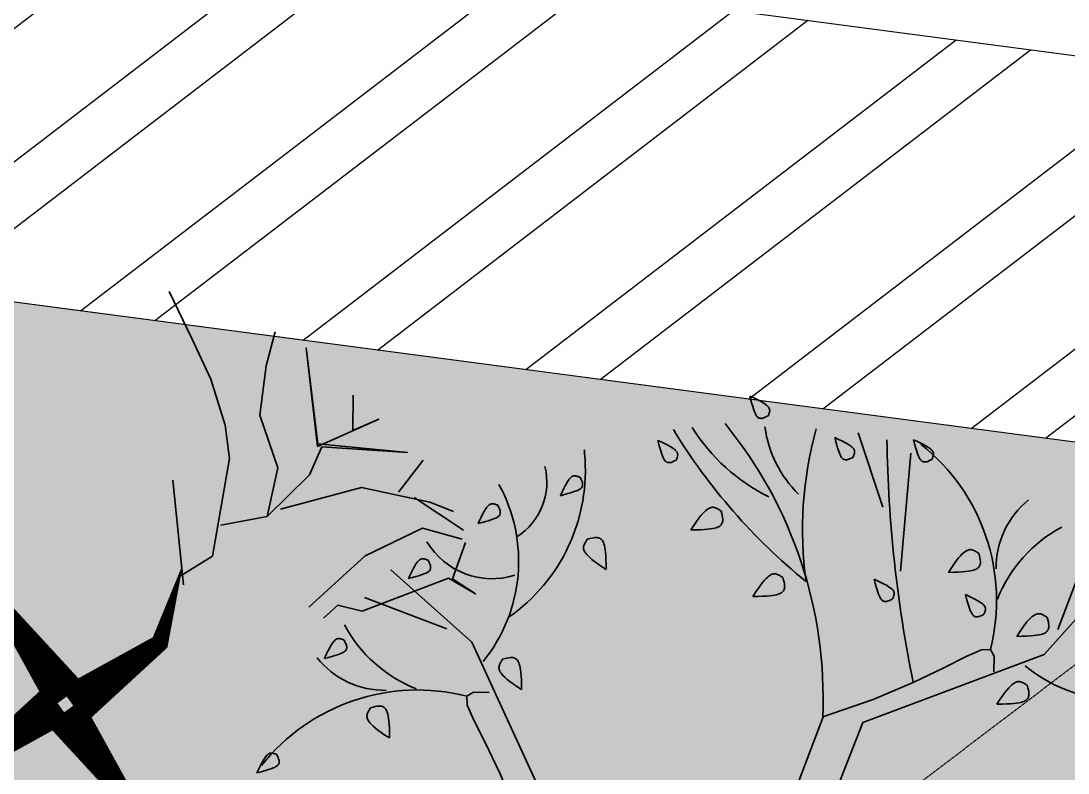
# Model space of a CAD drawing. Header units: millimetres. Extents: x -179928 to 528275, y -469666 to 511935.
# Drawn here: x 43473 to 44101, y 111802 to 112253 of the extents above; entities that cross this region are included whole.
import ezdxf

# ---------------------------------------------------------------- set-up
doc = ezdxf.new("R2010")
doc.units = ezdxf.units.MM
doc.linetypes.add('DASHED', pattern=[0.75, 0.5, -0.25])
for name, color, linetype in [('ad-Elevation 10', 8, 'Continuous'), ('ad-Furniture', 8, 'Continuous'), ('ad-Plinth', 8, 'Continuous'), ('ad-Wall', 240, 'Continuous'), ('ad-Wall hatch', 8, 'Continuous')]:
    doc.layers.add(name, color=color, linetype=linetype)
doc.layers.add('ad-Landscape', color=94, linetype='Continuous', lineweight=35)

# ---------------------------------------------------------------- blocks, each defined once
blk = doc.blocks.new('zw$42B5')
at = {"layer": 'ad-Wall hatch', "transparency": 33554610}
h = blk.add_hatch(dxfattribs=at)
h.set_pattern_fill('ANSI32', color=256, scale=10)
h.set_pattern_definition([(45, (-1040635.14, 674820.02), (-67.351921, 67.351921), []), (45, (-1040590.24, 674820.02), (-67.351921, 67.351921), [])])
h.paths.add_polyline_path([(12120, 13620), (12120, 10220), (11890, 10220), (11890, 13390), (7240, 13390), (7240, 8645), (4245, 8645), (4245, 8875), (4445, 8875), (4445, 9370), (4560, 9370), (4560, 8760), (7010, 8760), (7010, 10500), (6360, 10500), (6360, 10615), (7010, 10615), (7010, 13390), (4560, 13390), (4560, 10615), (5560, 10615), (5560, 10500), (4445, 10500), (4445, 13390), (230, 13390), (230, 8875), (3345, 8875), (3345, 8645), (3060, 8645), (3060, 4745), (3345, 4745), (3345, 4515), (230, 4515), (230, 230), (4995, 230), (4995, 3130), (6060, 3130), (6060, 3015), (5110, 3015), (5110, 230), (8310, 230), (8310, 3015), (6860, 3015), (6860, 3130), (8310, 3130), (8310, 4630), (5110, 4630), (5110, 3930), (4995, 3930), (4995, 4515), (4245, 4515), (4245, 4745), (8540, 4745), (8540, 230), (9240, 230), (9240, 0), (0, 0), (0, 4745), (2830, 4745), (2830, 8645), (0, 8645), (0, 13620)])
at = {"layer": 'ad-Wall'}
for points in [[(4445, 8875), (4445, 9370), (4560, 9370), (4560, 8760), (7010, 8760), (7010, 10500), (6360, 10500), (6360, 10615), (7010, 10615), (7010, 13390), (4560, 13390), (4560, 10615), (5560, 10615), (5560, 10500), (4445, 10500), (4445, 13390), (230, 13390)], [(0, 0), (0, 4745), (2830, 4745), (2830, 8645), (0, 8645), (0, 13620), (12120, 13620)]]:
    blk.add_lwpolyline(points, dxfattribs=at)
blk = doc.blocks.new('A$C279134A6')
at = {"layer": 'ad-Landscape', "linetype": 'Continuous'}
for p, q in [((333.14, 760.24), (359.9, 815.03)), ((313.08, 712.49), (317.12, 804.75)), ((185.45, 683.31), (169.64, 750.19)), ((637.12, 613.59), (707.23, 661.45)), ((657.8, 621.49), (724.68, 637.3)), ((542.66, 463.81), (637.12, 613.59))]:
    blk.add_line(p, q, dxfattribs=at)
for points in [[(431.16, 819.12), (431.03, 819.65), (430.9, 820.18), (430.78, 820.7), (430.69, 821.21), (430.61, 821.7), (430.56, 822.19), (430.53, 822.67), (430.54, 823.13), (430.59, 823.58), (430.68, 824.02), (430.83, 824.46), (431.06, 824.89), (431.36, 825.33), (431.77, 825.78), (432.28, 826.24), (432.91, 826.71), (433.68, 827.21), (434.64, 827.74), (435.84, 828.33), (437.34, 828.97), (439.19, 829.69), (441.45, 830.5), (444.18, 831.41), (447.42, 832.44)], [(431.16, 819.12), (432.34, 818.3), (433.34, 817.65), (434.21, 817.15), (434.94, 816.8), (435.58, 816.56), (436.14, 816.41), (436.64, 816.34), (437.11, 816.33), (437.56, 816.36), (438, 816.44), (438.44, 816.58), (438.88, 816.78), (439.33, 817.08), (439.79, 817.46), (440.27, 817.96), (440.77, 818.57), (441.3, 819.33), (441.87, 820.26), (442.51, 821.42), (443.23, 822.87), (444.07, 824.64), (445.03, 826.8), (446.14, 829.38), (447.42, 832.44)], [(300.11, 802.13), (299.97, 802.67), (299.85, 803.19), (299.73, 803.71), (299.63, 804.22), (299.56, 804.72), (299.51, 805.2), (299.48, 805.68), (299.49, 806.14), (299.53, 806.59), (299.63, 807.03), (299.78, 807.47), (300, 807.9), (300.31, 808.34), (300.72, 808.79), (301.23, 809.25), (301.86, 809.72), (302.63, 810.22), (303.59, 810.76), (304.79, 811.34), (306.29, 811.98), (308.14, 812.7), (310.4, 813.51), (313.12, 814.42), (316.37, 815.45)], [(300.11, 802.13), (301.29, 801.31), (302.29, 800.66), (303.15, 800.16), (303.89, 799.81), (304.53, 799.57), (305.09, 799.42), (305.59, 799.36), (306.05, 799.34), (306.5, 799.37), (306.95, 799.45), (307.39, 799.59), (307.83, 799.8), (308.28, 800.09), (308.74, 800.48), (309.22, 800.97), (309.72, 801.59), (310.24, 802.34), (310.82, 803.27), (311.45, 804.43), (312.18, 805.88), (313.01, 807.65), (313.98, 809.81), (315.09, 812.39), (316.37, 815.45)], [(361.29, 795.78), (361.16, 796.32), (361.03, 796.84), (360.91, 797.36), (360.82, 797.87), (360.74, 798.37), (360.69, 798.85), (360.66, 799.33), (360.67, 799.79), (360.72, 800.24), (360.81, 800.68), (360.96, 801.12), (361.19, 801.55), (361.49, 801.99), (361.9, 802.44), (362.41, 802.9), (363.04, 803.37), (363.81, 803.87), (364.77, 804.41), (365.97, 804.99), (367.47, 805.63), (369.32, 806.35), (371.58, 807.16), (374.31, 808.07), (377.55, 809.1)], [(361.29, 795.78), (362.47, 794.96), (363.47, 794.31), (364.33, 793.81), (365.07, 793.46), (365.71, 793.22), (366.27, 793.07), (366.77, 793.01), (367.24, 792.99), (367.69, 793.02), (368.13, 793.1), (368.57, 793.24), (369.01, 793.45), (369.46, 793.74), (369.92, 794.13), (370.4, 794.62), (370.9, 795.24), (371.43, 795.99), (372, 796.92), (372.64, 798.08), (373.36, 799.53), (374.2, 801.3), (375.16, 803.46), (376.27, 806.04), (377.55, 809.1)], [(497.76, 775.48), (497.62, 776.02), (497.49, 776.54), (497.38, 777.06), (497.28, 777.57), (497.21, 778.07), (497.15, 778.55), (497.13, 779.03), (497.14, 779.49), (497.18, 779.94), (497.28, 780.38), (497.43, 780.82), (497.65, 781.25), (497.96, 781.69), (498.36, 782.14), (498.88, 782.6), (499.51, 783.07), (500.28, 783.57), (501.24, 784.11), (502.44, 784.69), (503.94, 785.33), (505.79, 786.05), (508.05, 786.86), (510.77, 787.78), (514.02, 788.81)], [(497.76, 775.48), (498.94, 774.66), (499.94, 774.01), (500.8, 773.52), (501.54, 773.16), (502.18, 772.92), (502.74, 772.77), (503.24, 772.71), (503.7, 772.69), (504.15, 772.72), (504.6, 772.8), (505.04, 772.94), (505.48, 773.15), (505.93, 773.44), (506.39, 773.83), (506.87, 774.32), (507.37, 774.94), (507.89, 775.69), (508.47, 776.62), (509.1, 777.79), (509.83, 779.23), (510.66, 781), (511.63, 783.16), (512.74, 785.74), (514.02, 788.81)], [(570.36, 752.3), (569.53, 751.12), (568.88, 750.11), (568.39, 749.25), (568.03, 748.52), (567.79, 747.88), (567.65, 747.32), (567.58, 746.82), (567.57, 746.35), (567.6, 745.9), (567.68, 745.46), (567.81, 745.02), (568.02, 744.57), (568.31, 744.13), (568.7, 743.66), (569.2, 743.19), (569.81, 742.69), (570.56, 742.16), (571.5, 741.59), (572.66, 740.95), (574.1, 740.23), (575.88, 739.39), (578.03, 738.43), (580.62, 737.32), (583.68, 736.04)], [(570.36, 752.3), (570.89, 752.43), (571.42, 752.56), (571.94, 752.68), (572.44, 752.77), (572.94, 752.85), (573.43, 752.9), (573.9, 752.93), (574.37, 752.92), (574.82, 752.87), (575.26, 752.78), (575.69, 752.63), (576.13, 752.4), (576.57, 752.1), (577.01, 751.69), (577.47, 751.18), (577.95, 750.55), (578.45, 749.78), (578.98, 748.82), (579.56, 747.62), (580.21, 746.12), (580.93, 744.27), (581.74, 742.01), (582.65, 739.28), (583.68, 736.04)], [(254.35, 734.17), (255.04, 734.52), (255.73, 734.84), (256.41, 735.15), (257.08, 735.43), (257.75, 735.67), (258.4, 735.88), (259.05, 736.05), (259.69, 736.17), (260.32, 736.24), (260.96, 736.24), (261.6, 736.15), (262.26, 735.97), (262.95, 735.67), (263.68, 735.24), (264.46, 734.67), (265.3, 733.94), (266.2, 733.02), (267.19, 731.86), (268.28, 730.41), (269.48, 728.59), (270.81, 726.34), (272.3, 723.61), (273.95, 720.32), (275.78, 716.42)], [(457.88, 740.61), (457.08, 738.75), (456.48, 737.18), (456.04, 735.86), (455.76, 734.74), (455.61, 733.79), (455.58, 732.98), (455.62, 732.28), (455.74, 731.63), (455.91, 731.02), (456.14, 730.43), (456.46, 729.86), (456.87, 729.31), (457.4, 728.77), (458.07, 728.25), (458.89, 727.74), (459.88, 727.23), (461.06, 726.72), (462.48, 726.21), (464.21, 725.69), (466.3, 725.16), (468.79, 724.62), (471.75, 724.06), (475.24, 723.47), (479.31, 722.85)], [(457.88, 740.61), (458.58, 740.95), (459.27, 741.28), (459.94, 741.58), (460.62, 741.86), (461.28, 742.11), (461.94, 742.32), (462.58, 742.49), (463.22, 742.61), (463.86, 742.68), (464.49, 742.67), (465.13, 742.59), (465.8, 742.4), (466.49, 742.11), (467.22, 741.68), (468, 741.11), (468.83, 740.37), (469.74, 739.46), (470.72, 738.3), (471.81, 736.84), (473.01, 735.02), (474.35, 732.78), (475.83, 730.04), (477.48, 726.75), (479.31, 722.85)], [(326.61, 591.55), (193.35, 662.62), (145.49, 732.73)], [(254.35, 734.17), (253.55, 732.32), (252.94, 730.75), (252.51, 729.42), (252.23, 728.3), (252.08, 727.36), (252.04, 726.55), (252.09, 725.84), (252.21, 725.19), (252.38, 724.58), (252.61, 723.99), (252.92, 723.43), (253.34, 722.88), (253.87, 722.34), (254.53, 721.82), (255.35, 721.3), (256.34, 720.79), (257.52, 720.28), (258.95, 719.77), (260.68, 719.26), (262.76, 718.73), (265.26, 718.19), (268.22, 717.62), (271.71, 717.03), (275.78, 716.42)], [(631.15, 722.27), (630.32, 721.09), (629.67, 720.08), (629.18, 719.22), (628.82, 718.49), (628.58, 717.85), (628.44, 717.29), (628.37, 716.79), (628.36, 716.32), (628.39, 715.87), (628.46, 715.43), (628.6, 714.99), (628.81, 714.54), (629.1, 714.1), (629.49, 713.63), (629.98, 713.16), (630.6, 712.66), (631.35, 712.13), (632.28, 711.56), (633.45, 710.92), (634.89, 710.2), (636.67, 709.36), (638.82, 708.4), (641.4, 707.29), (644.47, 706.01)], [(631.15, 722.27), (631.68, 722.4), (632.2, 722.53), (632.72, 722.65), (633.23, 722.74), (633.73, 722.82), (634.22, 722.87), (634.69, 722.9), (635.15, 722.89), (635.6, 722.84), (636.04, 722.75), (636.48, 722.6), (636.92, 722.37), (637.35, 722.07), (637.8, 721.66), (638.26, 721.15), (638.74, 720.52), (639.24, 719.75), (639.77, 718.79), (640.35, 717.59), (640.99, 716.09), (641.71, 714.24), (642.52, 711.98), (643.44, 709.25), (644.47, 706.01)], [(316.25, 690.18), (316.11, 690.71), (315.98, 691.24), (315.87, 691.75), (315.77, 692.26), (315.69, 692.76), (315.64, 693.25), (315.62, 693.72), (315.63, 694.19), (315.67, 694.64), (315.76, 695.08), (315.92, 695.51), (316.14, 695.95), (316.45, 696.39), (316.85, 696.83), (317.36, 697.29), (317.99, 697.77), (318.77, 698.27), (319.72, 698.8), (320.92, 699.38), (322.42, 700.03), (324.28, 700.75), (326.54, 701.56), (329.26, 702.47), (332.5, 703.5)], [(316.25, 690.18), (317.42, 689.35), (318.43, 688.7), (319.29, 688.21), (320.03, 687.85), (320.66, 687.61), (321.22, 687.47), (321.72, 687.4), (322.19, 687.39), (322.64, 687.42), (323.09, 687.49), (323.53, 687.63), (323.97, 687.84), (324.42, 688.13), (324.88, 688.52), (325.36, 689.02), (325.85, 689.63), (326.38, 690.38), (326.95, 691.31), (327.59, 692.48), (328.32, 693.92), (329.15, 695.7), (330.11, 697.85), (331.22, 700.44), (332.5, 703.5)], [(558.44, 705.13), (556.59, 705.93), (555.02, 706.53), (553.69, 706.97), (552.57, 707.25), (551.63, 707.4), (550.82, 707.44), (550.11, 707.39), (549.46, 707.27), (548.85, 707.1), (548.26, 706.87), (547.69, 706.55), (547.14, 706.14), (546.61, 705.61), (546.08, 704.94), (545.57, 704.12), (545.06, 703.14), (544.55, 701.95), (544.04, 700.53), (543.52, 698.8), (543, 696.72), (542.45, 694.22), (541.89, 691.26), (541.3, 687.77), (540.68, 683.7)], [(558.44, 705.13), (558.78, 704.43), (559.11, 703.75), (559.41, 703.07), (559.69, 702.39), (559.94, 701.73), (560.15, 701.07), (560.32, 700.43), (560.44, 699.79), (560.51, 699.15), (560.51, 698.52), (560.42, 697.88), (560.24, 697.21), (559.94, 696.52), (559.51, 695.79), (558.94, 695.01), (558.2, 694.18), (557.29, 693.27), (556.13, 692.29), (554.68, 691.2), (552.86, 690), (550.61, 688.66), (547.87, 687.18), (544.59, 685.53), (540.68, 683.7)], [(244.05, 687.63), (243.91, 688.16), (243.78, 688.68), (243.67, 689.2), (243.57, 689.71), (243.49, 690.21), (243.44, 690.7), (243.42, 691.17), (243.43, 691.63), (243.47, 692.08), (243.56, 692.52), (243.72, 692.96), (243.94, 693.4), (244.25, 693.83), (244.65, 694.28), (245.16, 694.74), (245.79, 695.22), (246.56, 695.72), (247.52, 696.25), (248.72, 696.83), (250.22, 697.48), (252.07, 698.2), (254.33, 699), (257.06, 699.92), (260.3, 700.95)], [(244.05, 687.63), (245.22, 686.8), (246.23, 686.15), (247.09, 685.66), (247.83, 685.3), (248.46, 685.06), (249.02, 684.92), (249.52, 684.85), (249.99, 684.84), (250.44, 684.87), (250.88, 684.94), (251.32, 685.08), (251.77, 685.29), (252.22, 685.58), (252.68, 685.97), (253.15, 686.46), (253.65, 687.08), (254.18, 687.83), (254.75, 688.76), (255.39, 689.93), (256.12, 691.37), (256.95, 693.15), (257.91, 695.3), (259.02, 697.88), (260.3, 700.95)], [(403.22, 695.44), (402.42, 693.59), (401.81, 692.02), (401.38, 690.69), (401.1, 689.57), (400.95, 688.63), (400.91, 687.82), (400.96, 687.11), (401.08, 686.46), (401.25, 685.85), (401.48, 685.26), (401.8, 684.69), (402.21, 684.14), (402.74, 683.61), (403.41, 683.09), (404.23, 682.57), (405.21, 682.06), (406.4, 681.55), (407.82, 681.04), (409.55, 680.53), (411.63, 680), (414.13, 679.45), (417.09, 678.89), (420.58, 678.3), (424.65, 677.69)], [(403.22, 695.44), (403.92, 695.78), (404.6, 696.11), (405.28, 696.42), (405.95, 696.7), (406.62, 696.94), (407.27, 697.15), (407.92, 697.32), (408.56, 697.44), (409.19, 697.51), (409.83, 697.51), (410.47, 697.42), (411.13, 697.24), (411.83, 696.94), (412.56, 696.51), (413.34, 695.94), (414.17, 695.21), (415.08, 694.29), (416.06, 693.13), (417.15, 691.68), (418.35, 689.86), (419.69, 687.61), (421.17, 684.87), (422.82, 681.59), (424.65, 677.69)], [(194.9, 691.63), (194.1, 689.78), (193.49, 688.2), (193.06, 686.88), (192.78, 685.76), (192.63, 684.82), (192.59, 684.01), (192.64, 683.3), (192.76, 682.65), (192.93, 682.04), (193.16, 681.45), (193.47, 680.88), (193.89, 680.33), (194.42, 679.8), (195.08, 679.27), (195.9, 678.76), (196.89, 678.25), (198.07, 677.74), (199.5, 677.23), (201.23, 676.71), (203.31, 676.18), (205.81, 675.64), (208.77, 675.08), (212.26, 674.49), (216.33, 673.87)], [(194.9, 691.63), (195.59, 691.97), (196.28, 692.3), (196.96, 692.6), (197.63, 692.88), (198.3, 693.13), (198.95, 693.34), (199.6, 693.51), (200.24, 693.63), (200.87, 693.7), (201.51, 693.69), (202.15, 693.61), (202.81, 693.43), (203.5, 693.13), (204.24, 692.7), (205.01, 692.13), (205.85, 691.39), (206.75, 690.48), (207.74, 689.32), (208.83, 687.86), (210.03, 686.04), (211.36, 683.8), (212.85, 681.06), (214.5, 677.77), (216.33, 673.87)], [(679.4, 672.59), (678.57, 671.41), (677.92, 670.41), (677.43, 669.54), (677.07, 668.81), (676.83, 668.17), (676.69, 667.61), (676.62, 667.11), (676.61, 666.64), (676.64, 666.19), (676.72, 665.75), (676.85, 665.31), (677.06, 664.87), (677.35, 664.42), (677.74, 663.96), (678.24, 663.48), (678.85, 662.98), (679.6, 662.45), (680.54, 661.88), (681.7, 661.24), (683.14, 660.52), (684.92, 659.68), (687.07, 658.72), (689.66, 657.61), (692.72, 656.33)], [(679.4, 672.59), (679.93, 672.72), (680.46, 672.85), (680.97, 672.97), (681.48, 673.06), (681.98, 673.14), (682.47, 673.19), (682.94, 673.22), (683.41, 673.21), (683.86, 673.16), (684.3, 673.07), (684.73, 672.92), (685.17, 672.69), (685.61, 672.39), (686.05, 671.98), (686.51, 671.47), (686.99, 670.84), (687.49, 670.07), (688.02, 669.11), (688.6, 667.91), (689.25, 666.41), (689.97, 664.56), (690.78, 662.3), (691.69, 659.57), (692.72, 656.33)], [(358.2, 591.72), (320.98, 610.4), (291.74, 627.48), (269.52, 642.02), (253.38, 653.1), (242.35, 659.78), (235.49, 661.13), (231.84, 656.23), (230.45, 644.14)], [(203.37, 637.08), (202.56, 635.22), (201.96, 633.65), (201.52, 632.33), (201.24, 631.21), (201.09, 630.26), (201.06, 629.45), (201.11, 628.74), (201.22, 628.1), (201.39, 627.49), (201.62, 626.9), (201.94, 626.33), (202.35, 625.78), (202.88, 625.24), (203.55, 624.72), (204.37, 624.21), (205.36, 623.7), (206.54, 623.19), (207.97, 622.68), (209.69, 622.16), (211.78, 621.63), (214.27, 621.09), (217.24, 620.53), (220.72, 619.94), (224.79, 619.32)], [(203.37, 637.08), (204.06, 637.42), (204.75, 637.75), (205.43, 638.05), (206.1, 638.33), (206.76, 638.58), (207.42, 638.79), (208.07, 638.96), (208.7, 639.08), (209.34, 639.14), (209.97, 639.14), (210.61, 639.06), (211.28, 638.87), (211.97, 638.58), (212.7, 638.15), (213.48, 637.57), (214.31, 636.84), (215.22, 635.92), (216.21, 634.77), (217.29, 633.31), (218.49, 631.49), (219.83, 629.25), (221.31, 626.51), (222.96, 623.22), (224.79, 619.32)], [(611.57, 603.57), (609.72, 604.37), (608.15, 604.98), (606.82, 605.41), (605.7, 605.69), (604.76, 605.84), (603.95, 605.88), (603.24, 605.83), (602.59, 605.72), (601.98, 605.55), (601.39, 605.31), (600.82, 605), (600.27, 604.58), (599.74, 604.05), (599.22, 603.39), (598.7, 602.57), (598.19, 601.58), (597.68, 600.4), (597.17, 598.97), (596.66, 597.25), (596.13, 595.16), (595.58, 592.67), (595.02, 589.7), (594.43, 586.21), (593.82, 582.15)], [(611.57, 603.57), (611.91, 602.88), (612.24, 602.19), (612.55, 601.51), (612.83, 600.84), (613.07, 600.18), (613.28, 599.52), (613.45, 598.87), (613.57, 598.23), (613.64, 597.6), (613.64, 596.97), (613.55, 596.32), (613.37, 595.66), (613.07, 594.97), (612.64, 594.24), (612.07, 593.46), (611.34, 592.62), (610.42, 591.72), (609.26, 590.73), (607.81, 589.65), (605.99, 588.44), (603.74, 587.11), (601, 585.62), (597.72, 583.98), (593.82, 582.15)], [(736.1, 602.26), (735.27, 601.09), (734.62, 600.08), (734.13, 599.22), (733.77, 598.48), (733.53, 597.85), (733.39, 597.29), (733.32, 596.79), (733.31, 596.32), (733.33, 595.87), (733.41, 595.43), (733.55, 594.98), (733.76, 594.54), (734.05, 594.09), (734.44, 593.63), (734.93, 593.15), (735.55, 592.66), (736.3, 592.13), (737.23, 591.56), (738.4, 590.92), (739.84, 590.19), (741.61, 589.36), (743.77, 588.4), (746.35, 587.29), (749.42, 586.01)], [(736.1, 602.26), (736.63, 602.4), (737.15, 602.53), (737.67, 602.64), (738.18, 602.74), (738.68, 602.82), (739.16, 602.87), (739.64, 602.89), (740.1, 602.88), (740.55, 602.84), (740.99, 602.75), (741.43, 602.59), (741.86, 602.37), (742.3, 602.06), (742.75, 601.66), (743.21, 601.15), (743.69, 600.52), (744.18, 599.75), (744.72, 598.79), (745.3, 597.59), (745.94, 596.09), (746.66, 594.24), (747.47, 591.98), (748.39, 589.25), (749.42, 586.01)], [(356.89, 469.03), (326.61, 591.55)], [(382.56, 486.75), (357.78, 591.94)], [(566.22, 448.74), (584.9, 485.96), (601.98, 515.2), (616.52, 537.42), (627.59, 553.56), (634.27, 564.59), (635.63, 571.45), (630.72, 575.1), (618.63, 576.49)], [(708.67, 552.59), (706.81, 553.39), (705.24, 554), (703.92, 554.43), (702.8, 554.71), (701.85, 554.86), (701.04, 554.9), (700.34, 554.85), (699.69, 554.73), (699.08, 554.56), (698.49, 554.33), (697.92, 554.01), (697.37, 553.6), (696.83, 553.07), (696.31, 552.4), (695.8, 551.59), (695.29, 550.6), (694.78, 549.41), (694.27, 547.99), (693.75, 546.26), (693.22, 544.18), (692.68, 541.68), (692.12, 538.72), (691.53, 535.23), (690.91, 531.16)], [(708.67, 552.59), (709.01, 551.89), (709.34, 551.21), (709.64, 550.53), (709.92, 549.86), (710.17, 549.19), (710.38, 548.54), (710.55, 547.89), (710.67, 547.25), (710.74, 546.62), (710.73, 545.98), (710.65, 545.34), (710.46, 544.68), (710.17, 543.98), (709.74, 543.25), (709.17, 542.47), (708.43, 541.64), (707.51, 540.73), (706.36, 539.75), (704.9, 538.66), (703.08, 537.46), (700.84, 536.12), (698.1, 534.64), (694.81, 532.99), (690.91, 531.16)], [(776.63, 506.83), (775.8, 505.65), (775.15, 504.65), (774.66, 503.78), (774.3, 503.05), (774.06, 502.41), (773.92, 501.85), (773.85, 501.35), (773.84, 500.88), (773.87, 500.43), (773.94, 499.99), (774.08, 499.55), (774.29, 499.11), (774.58, 498.66), (774.97, 498.2), (775.47, 497.72), (776.08, 497.22), (776.83, 496.69), (777.76, 496.12), (778.93, 495.48), (780.37, 494.76), (782.15, 493.92), (784.3, 492.96), (786.89, 491.85), (789.95, 490.57)], [(776.63, 506.83), (777.16, 506.96), (777.69, 507.09), (778.2, 507.21), (778.71, 507.3), (779.21, 507.38), (779.7, 507.43), (780.17, 507.46), (780.64, 507.45), (781.09, 507.4), (781.53, 507.31), (781.96, 507.16), (782.4, 506.93), (782.84, 506.63), (783.28, 506.22), (783.74, 505.71), (784.22, 505.08), (784.72, 504.31), (785.25, 503.35), (785.83, 502.15), (786.48, 500.65), (787.2, 498.8), (788.01, 496.54), (788.92, 493.81), (789.95, 490.57)]]:
    blk.add_lwpolyline(points, dxfattribs=at)
for centre, radius, start, end in [((389.86, 679.23), 155.43, 120.80412, 186.68563), ((-673.29, 960.82), 1020.98, 340.94432, 351.65172), ((695.56, 561.69), 338.69, 133.19447, 174.91323), ((99.95, 772.98), 295.58, 344.65268, 7.94044), ((346.5, 833.1), 89.05, 306.61054, 345.04548), ((374.9, 895.99), 147.38, 288.81653, 320.50333), ((141.27, 1090.56), 464.83, 301.6227, 321.10353), ((172.14, 733.76), 67.87, 351.75756, 43.68018), ((705.58, 739.92), 139.86, 167.08107, 227.74147), ((418.22, 805.84), 154.97, 347.08107, 348.0944), ((128.18, 673.55), 110.38, 14.28758, 54.1159), ((645.48, 738.56), 50.42, 158.55305, 230.17001), ((732.49, 664.75), 124.35, 143.68534, 211.3784), ((635.68, 723.57), 59.23, 245.04444, 321.65457), ((142.19, 757.99), 124.35, 233.68534, 301.3784), ((648.05, 678.76), 110.38, 284.28758, 324.1159), ((708.25, 634.8), 67.87, 261.75756, 313.68018), ((653.72, 417.08), 155.43, 30.80412, 96.68563)]:
    blk.add_arc(centre, radius, start, end, dxfattribs=at)
blk = doc.blocks.new('A$C06C421F0')
at = {"layer": 'ad-Landscape'}
for points in [[(359.91, 366.46, 35.98, 14.39, 0), (421.22, 431.54, 14.39, 0.72, 0), (487.37, 441.94, 0, 0, 0), (448, 441.94, 0, 0, 0), (472.53, 524.19, 0, 0, 0), (467.69, 541.37, 0, 0, 0), (379.6, 599.67, 0, 0, 0), (404.12, 579.33, 0, 0, 0), (359.91, 575.71, 0, 0, 0), (404.12, 579.33, 0, 0, 0), (467.69, 541.37, 0, 0, 0), (433.48, 648.03, 0, 0, 0), (482.53, 692.32, 0, 0, 0), (430.9, 648.03, 0, 0, 0), (418.64, 692.32, 0, 0, 0), (426.06, 713.11, 0, 0, 0), (413.8, 692.32, 0, 0, 0), (372.17, 716.27, 0, 0, 0), (413.8, 692.32, 0, 0, 0), (323.13, 719.89, 0, 0, 0)], [(353.42, 359.91, 35.98, 14.39, 0), (288.34, 421.22, 14.39, 0.72, 0), (277.95, 487.37, 0, 0, 0), (277.95, 448, 0, 0, 0), (195.69, 472.53, 0, 0, 0), (178.52, 467.69, 0, 0, 0), (120.22, 379.6, 0, 0, 0), (140.56, 404.12, 0, 0, 0), (144.17, 359.91, 0, 0, 0), (140.56, 404.12, 0, 0, 0), (178.52, 467.69, 0, 0, 0), (71.86, 433.48, 0, 0, 0), (27.57, 482.53, 0, 0, 0), (71.86, 430.9, 0, 0, 0), (27.57, 418.64, 0, 0, 0), (6.78, 426.06, 0, 0, 0), (27.57, 413.8, 0, 0, 0), (3.62, 372.17, 0, 0, 0), (27.57, 413.8, 0, 0, 0), (0, 323.13, 0, 0, 0)], [(366.46, 359.97, 35.98, 14.39, 0), (431.54, 298.66, 14.39, 0.72, 0), (441.94, 232.52, 0, 0, 0), (441.94, 271.88, 0, 0, 0), (524.19, 247.36, 0, 0, 0), (541.37, 252.2, 0, 0, 0), (599.67, 340.29, 0, 0, 0), (579.33, 315.77, 0, 0, 0), (575.71, 359.97, 0, 0, 0), (579.33, 315.77, 0, 0, 0), (541.37, 252.2, 0, 0, 0), (648.03, 286.4, 0, 0, 0), (692.32, 237.36, 0, 0, 0), (648.03, 288.98, 0, 0, 0), (692.32, 301.25, 0, 0, 0), (713.11, 293.82, 0, 0, 0), (692.32, 306.09, 0, 0, 0), (716.27, 347.71, 0, 0, 0), (692.32, 306.09, 0, 0, 0), (719.89, 396.76, 0, 0, 0)], [(359.97, 353.42, 35.98, 14.39, 0), (298.66, 288.34, 14.39, 0.72, 0), (232.52, 277.95, 0, 0, 0), (271.88, 277.95, 0, 0, 0), (247.36, 195.69, 0, 0, 0), (252.2, 178.52, 0, 0, 0), (340.29, 120.22, 0, 0, 0), (315.77, 140.56, 0, 0, 0), (359.97, 144.17, 0, 0, 0), (315.77, 140.56, 0, 0, 0), (252.2, 178.52, 0, 0, 0), (286.4, 71.86, 0, 0, 0), (237.36, 27.57, 0, 0, 0), (288.98, 71.86, 0, 0, 0), (301.25, 27.57, 0, 0, 0), (293.82, 6.78, 0, 0, 0), (306.09, 27.57, 0, 0, 0), (347.71, 3.62, 0, 0, 0), (306.09, 27.57, 0, 0, 0), (396.76, 0, 0, 0, 0)]]:
    blk.add_lwpolyline(points, format="xyseb", dxfattribs=at)
for points in [[(277.95, 479.95), (253.99, 499.63), (250.38, 582.88), (257.61, 609.99), (274.78, 646.77), (295.12, 678.39), (319.07, 715.18)], [(250.38, 526.41), (212.87, 538.67), (209.25, 580.3), (230.04, 622.25), (230.04, 663.87), (226.43, 693.24)], [(460.26, 565.32), (472.53, 575.71), (470.27, 596.5), (507.05, 664.75), (497.05, 689.15), (507.05, 668.36), (538.67, 675.14)], [(212.87, 538.67), (182.13, 578.04), (174.9, 602.56), (103.04, 607.4), (178.52, 604.82), (198.86, 683.23), (178.52, 602.56), (130.61, 631.93), (150.95, 619.67), (154.57, 649.03)], [(467.69, 551.76), (516.73, 592.89), (546.1, 637.63), (541.26, 671.98)], [(570.62, 627.24), (548.68, 671.98)], [(546.1, 517.41), (573.2, 582.49), (568.36, 640.79), (563.2, 661.58)], [(573.2, 613.68), (602.56, 630.85)], [(538.67, 507.02), (578.04, 537.75), (602.56, 544.98), (607.4, 616.84), (604.82, 541.37), (683.23, 521.03), (602.56, 541.37), (631.93, 589.27), (619.67, 568.94), (649.03, 565.32)], [(106.21, 573.2), (89.03, 602.56)], [(202.47, 546.1), (137.39, 573.2), (79.09, 568.36), (58.3, 563.2)], [(92.65, 570.62), (47.91, 548.68)], [(274.78, 472.53), (295.12, 558.36)], [(168.12, 467.69), (127, 516.73), (82.25, 546.1), (47.91, 541.26)], [(154.57, 460.26), (144.17, 472.53), (123.38, 470.27), (55.14, 507.05), (30.73, 497.05), (51.52, 507.05), (44.74, 538.67)], [(526.41, 469.51), (538.67, 507.02), (580.3, 510.63), (622.25, 489.84), (663.87, 489.84), (693.24, 493.46)], [(479.95, 441.94), (499.63, 465.89), (582.88, 469.51), (609.99, 462.28), (646.77, 445.1), (678.39, 424.76), (715.18, 400.81)], [(472.53, 445.1), (558.36, 424.76)], [(239.94, 277.95), (220.25, 253.99), (137, 250.38), (109.9, 257.61), (73.11, 274.78), (41.49, 295.12), (4.71, 319.07)], [(247.36, 274.78), (161.53, 295.12)], [(565.32, 259.62), (575.71, 247.36), (596.5, 249.62), (664.75, 212.83), (689.15, 222.84), (668.36, 212.83), (675.14, 181.21)], [(193.47, 250.38), (181.21, 212.87), (139.59, 209.25), (97.64, 230.04), (56.01, 230.04), (26.65, 226.43)], [(445.1, 247.36), (424.76, 161.53)], [(551.76, 252.2), (592.89, 203.15), (637.63, 173.79), (671.98, 178.63)], [(441.94, 239.94), (465.89, 220.25), (469.51, 137), (462.28, 109.9), (445.1, 73.12), (424.76, 41.49), (400.81, 4.71)], [(181.21, 212.87), (141.84, 182.13), (117.32, 174.9), (112.48, 103.04), (115.06, 178.52), (36.65, 198.86), (117.32, 178.52), (87.96, 130.61), (100.22, 150.95), (70.86, 154.57)], [(173.79, 202.47), (146.68, 137.39), (151.52, 79.09), (156.69, 58.3)], [(469.51, 193.47), (507.02, 181.21), (510.63, 139.59), (489.84, 97.64), (489.84, 56.01), (493.46, 26.65)], [(507.02, 181.21), (537.75, 141.84), (544.98, 117.32), (616.84, 112.48), (541.37, 115.06), (521.03, 36.65), (541.37, 117.32), (589.27, 87.96), (568.93, 100.22), (565.32, 70.86)], [(252.2, 168.12), (203.15, 127), (173.79, 82.25), (178.63, 47.91)], [(517.41, 173.79), (582.49, 146.68), (640.79, 151.52), (661.58, 156.69)], [(627.24, 149.27), (671.98, 171.21)], [(259.62, 154.57), (247.36, 144.17), (249.62, 123.38), (212.83, 55.14), (222.84, 30.73), (212.83, 51.52), (181.21, 44.74)], [(613.68, 146.68), (630.85, 117.32)], [(146.68, 106.21), (117.32, 89.03)], [(149.27, 92.65), (171.21, 47.91)]]:
    blk.add_lwpolyline(points, dxfattribs=at)
blk = doc.blocks.new('zw$B1C6')
at = {"transparency": 33554559}
h = blk.add_hatch(color=74, dxfattribs=at)
h.dxf.hatch_style = 1
h.paths.add_polyline_path([(0, 0), (-1225, 0), (-1225, -1215), (0, -1215)])
at = {"layer": 'ad-Elevation 10'}
blk.add_lwpolyline([(0, 0), (-1225, 0), (-1225, -1215), (0, -1215)], close=True, dxfattribs=at)
at = {"layer": 'ad-Furniture', "linetype": 'DASHED'}
blk.add_lwpolyline([(0, 0), (-1225, -1215)], dxfattribs=at)
at = {"layer": 'ad-Landscape'}
for name, p, xscale, yscale, zscale in [('A$C06C421F0', (-473.53, -492.49), -0.7144563243118908, 0.7144563243118911, 0.7144563243118911), ('A$C279134A6', (-4.02, -638.27), -0.7689692653037791, 0.7689692653037794, 0.7689692653037794)]:
    blk.add_blockref(name, p, dxfattribs=dict(at, xscale=xscale, yscale=yscale, zscale=zscale))
blk = doc.blocks.new('1625_East Villa')
blk.add_blockref('zw$B1C6', (7010, 13390))
at = {"layer": 'ad-Wall'}
blk.add_blockref('zw$42B5', (0, 0), dxfattribs=at)
blk = doc.blocks.new("All Plot's Villa Plans")
at = {"ltscale": 5, "rotation": 352.4703876422526}
blk.add_blockref('1625_East Villa', (35550.66, 99624.73), dxfattribs=at)
blk = doc.blocks.new('A$C92fa9908')
at = {"layer": 'ad-Plinth', "ltscale": 5}
blk.add_lwpolyline([(0, 13620), (12120, 13620), (12120, 0), (0, 0), (0, 4745), (2830, 4745), (2830, 8645), (0, 8645)], close=True, dxfattribs=at)
blk = doc.blocks.new('zw$C194')
at = {"layer": 'ad-Plinth', "ltscale": 5, "rotation": 352.4703876422758}
blk.add_blockref('A$C92fa9908', (-156288.16, -329134.05), dxfattribs=at)
blk = doc.blocks.new("Villa's Boundary")
at = {"ltscale": 5}
blk.add_blockref('zw$C194', (191838.82, 428758.78), dxfattribs=at)

msp = doc.modelspace()

# ---------------------------------------------------------------- block references
at = {"ltscale": 5}
msp.add_blockref("Villa's Boundary", (0, 0), dxfattribs=at)

# ---------------------------------------------------------------- next in the draw order: block references
msp.add_blockref("All Plot's Villa Plans", (0, 0), dxfattribs=at)

doc.saveas('drawing.dxf')
